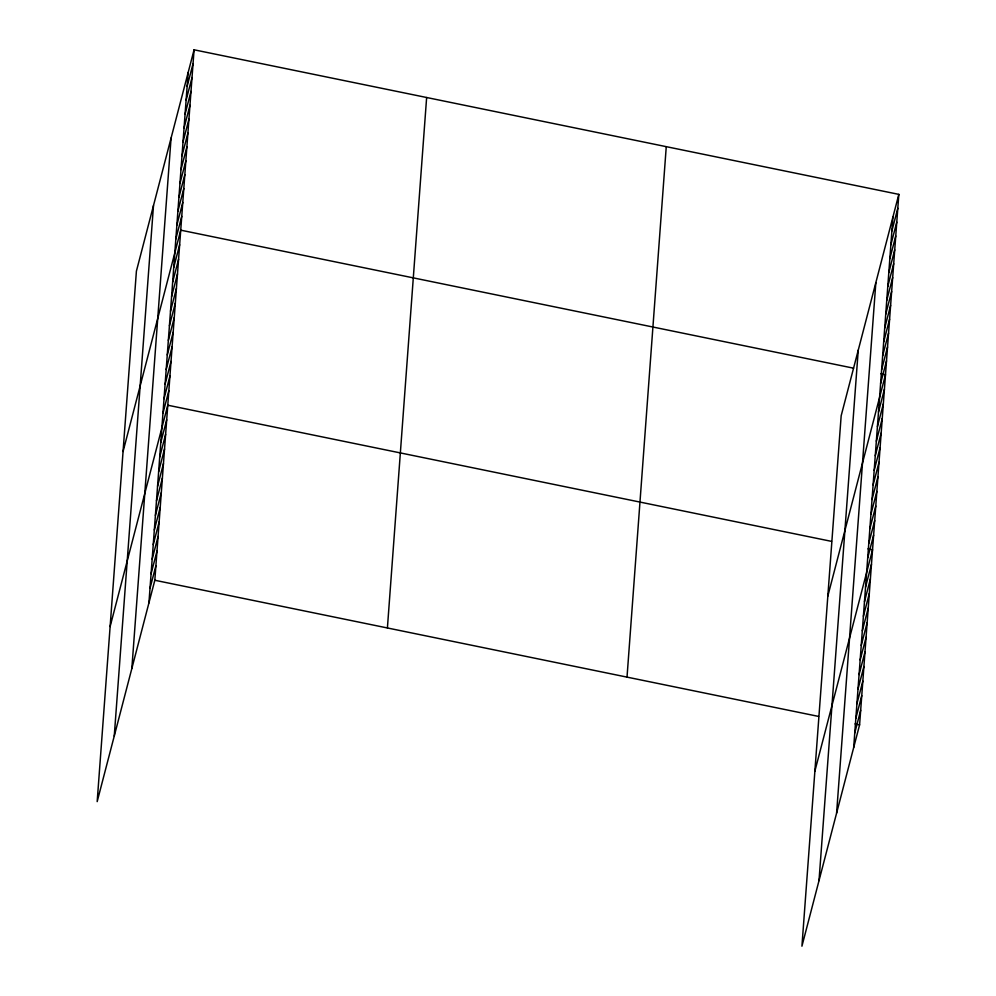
<?xml version="1.0" encoding="UTF-8"?>
<svg xmlns="http://www.w3.org/2000/svg" width="996" height="996" viewBox="0 0 996 996"><rect width="100%" height="100%" fill="white"/><g stroke="black" fill="none" stroke-linecap="round" stroke-linejoin="round"><path stroke-width="1.49" d="M114.254 736.069L153.484 205.599M131.846 668.515L171.075 138.046M148.927 602.954L188.157 72.484M194.071 49.8L136.402 271.161L97.172 801.631L154.828 580.257L194.071 49.8L898.828 194.369L859.598 724.839L801.929 946.2L841.172 415.743L898.828 194.369M387.407 627.966L426.637 97.508M627.019 677.118L666.262 146.661M819.011 880.638L858.241 350.169M836.603 813.085L875.845 282.627M853.684 747.523L892.914 217.053M187.136 86.366L193.037 63.669M186.103 100.235L192.016 77.551M185.082 114.104L190.995 91.42M184.048 127.986L189.962 105.29M183.027 141.855L188.941 119.171M182.007 155.725L187.908 133.041M180.973 169.606L186.887 146.91M179.952 183.476L185.854 160.792M178.919 197.345L184.833 174.661M177.898 211.227L183.812 188.53M176.865 225.096L182.778 202.412M175.844 238.965L181.758 216.281M123.068 451.524L180.724 230.163L853.572 368.184M173.74 267.426L179.654 244.742M172.657 282.017L178.57 259.334M171.586 296.609L177.487 273.925M170.503 311.2L176.417 288.504M169.42 325.779L175.333 303.095M168.349 340.371L174.25 317.687M167.266 354.962L173.18 332.266M166.183 369.541L172.096 346.857M165.112 384.132L171.013 361.448M164.029 398.724L169.943 376.04M162.946 413.303L168.859 390.619M110.12 626.571L167.776 405.21L831.498 541.363M160.792 442.485L166.706 419.802M159.709 457.077L165.622 434.38M158.638 471.656L164.539 448.972M157.555 486.247L163.469 463.563M156.472 500.839L162.385 478.142M155.401 515.418L161.302 492.734M154.318 530.009L160.232 507.325M153.235 544.6L159.148 521.916M152.164 559.192L158.065 536.495M151.081 573.771L156.995 551.087M149.998 588.362L155.911 565.678M891.893 230.935L897.807 208.239M890.872 244.804L896.774 222.12M889.839 258.674L895.753 235.99M888.818 272.555L894.719 249.871M887.785 286.425L893.698 263.741M886.764 300.294L892.677 277.61M885.743 314.176L891.644 291.492M884.709 328.045L890.623 305.361M883.689 341.927L889.59 319.23M882.655 355.796L888.569 333.112M881.634 369.665L887.536 346.982M880.601 383.547L886.515 360.851M827.825 596.094L885.494 374.733L880.925 373.799M878.497 412.008L884.411 389.312M877.426 426.587L883.328 403.903M876.343 441.178L882.257 418.494M875.26 455.77L881.174 433.073M874.189 470.349L880.091 447.665M873.106 484.94L879.02 462.256M872.023 499.531L877.937 476.847M870.952 514.123L876.854 491.426M869.869 528.702L875.783 506.018M868.786 543.293L874.7 520.609M867.715 557.885L873.617 535.188M814.877 771.153L872.546 549.78L867.977 548.846M865.549 587.055L871.463 564.371M864.478 601.646L870.38 578.95M863.395 616.225L869.309 593.541M862.312 630.817L868.226 608.133M861.241 645.408L867.143 622.724M860.158 659.999L866.072 637.303M859.075 674.578L864.989 651.894M858.004 689.17L863.906 666.486M856.921 703.761L862.835 681.065M855.838 718.34L861.752 695.656M854.767 732.932L860.668 710.248M154.828 580.257L818.55 716.41M855.029 723.893L859.598 724.839"/></g></svg>
